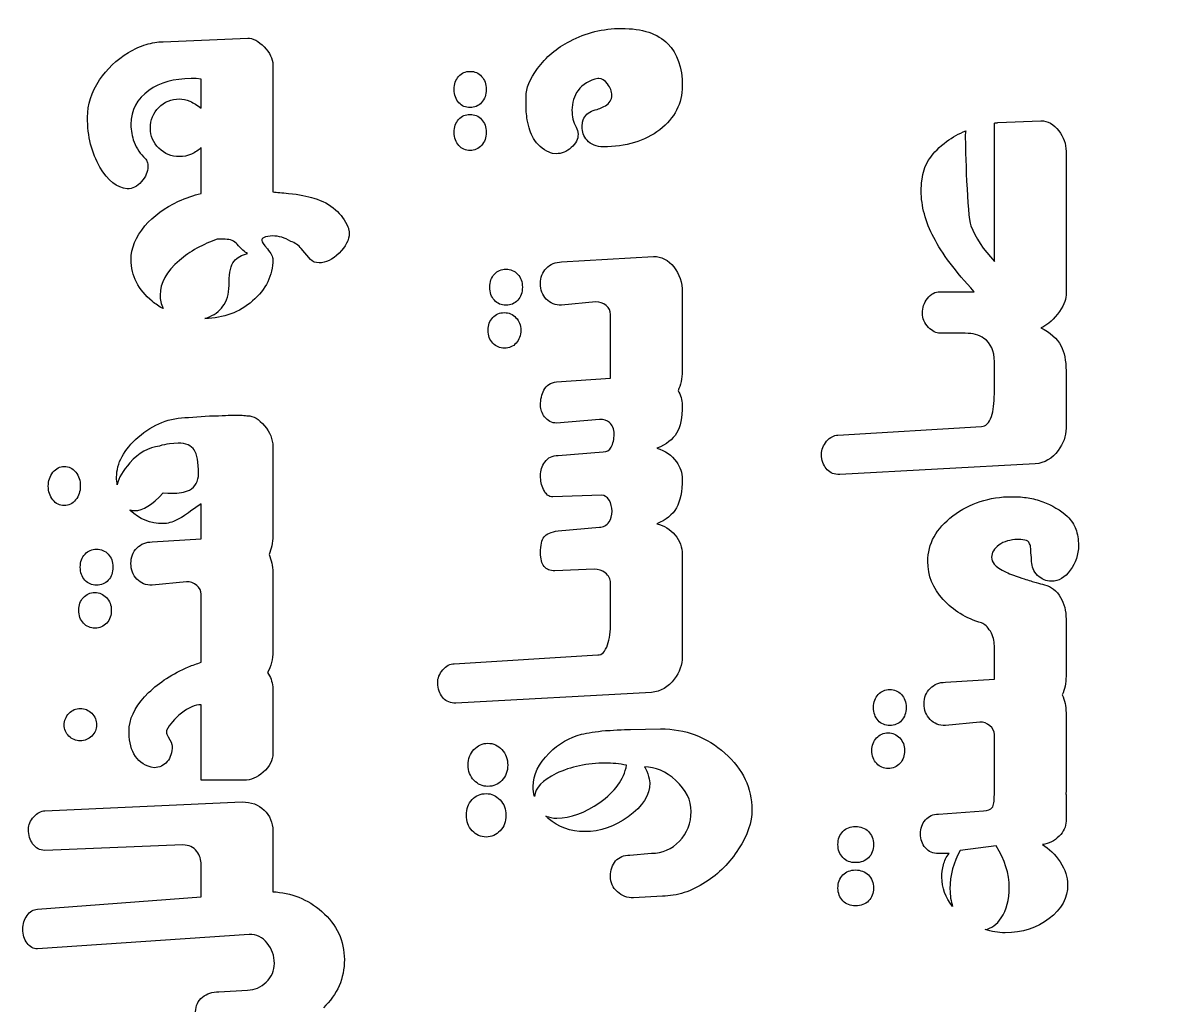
# Model space of a CAD drawing. Extents: x -11 to 3328, y 13 to 1701.
# Drawn here: x 704.1 to 832.9, y 323.3 to 434.2 of the extents above; entities that cross this region are included whole.
import ezdxf

# ---------------------------------------------------------------- set-up
doc = ezdxf.new("R2010")
doc.units = 0
doc.layers.add('H0107_Printing_Least_5', color=7, linetype='CONTINUOUS')

msp = doc.modelspace()

# ---------------------------------------------------------------- linework, layer by layer
at = {"layer": 'H0107_Printing_Least_5', "color": 1}
for points in [[(719.929982, 432.017589), (729.463982, 432.430589)], [(732.301982, 429.410589), (732.301982, 415.07559)], [(724.213982, 424.540589), (724.213982, 427.808589), (723.634982, 427.858589), (723.072982, 427.858589)], [(769.101981, 427.874589), (768.968981, 427.874589)], [(760.871981, 425.183589), (760.871981, 425.811589)], [(767.193981, 422.460589), (767.258981, 422.939589), (767.325981, 423.220589)], [(813.71598, 407.24259), (813.71598, 422.841589)], [(814.12098, 422.906589), (818.96198, 423.103589)], [(766.515981, 422.395589), (766.697981, 421.998589), (766.747981, 421.586589)], [(724.213982, 414.88959), (724.213982, 420.084589)], [(764.287981, 419.39159), (763.858981, 419.42359)], [(821.803979, 419.65459), (821.803979, 403.42959)], [(805.46398, 415.19859), (805.51298, 416.07259), (805.59598, 416.78259)], [(726.924982, 409.73659), (726.525982, 409.73659), (726.034982, 409.73659)], [(736.544982, 407.45759), (735.504982, 408.69559)], [(764.885981, 407.17859), (775.247981, 407.80459)], [(778.498981, 403.72759), (778.498981, 394.84859)], [(807.59198, 403.82559), (811.43798, 403.82559)], [(768.757981, 402.68859), (764.887981, 402.29259)], [(764.304981, 393.67759), (770.411981, 394.06059), (770.411981, 401.26959)], [(810.44098, 399.13759), (807.59698, 399.13759)], [(813.71598, 392.32259), (813.71598, 395.91959)], [(821.803979, 394.91259), (821.803979, 392.32259), (821.803979, 392.10659), (821.803979, 388.42759)], [(722.770982, 389.63259), (725.166982, 389.81459)], [(727.562982, 389.89759), (727.810982, 389.89759), (728.042982, 389.89759), (728.223982, 389.89759), (728.851982, 389.89759)], [(769.160981, 389.41859), (764.300981, 389.00659)], [(796.07198, 387.64659), (812.26298, 388.62959)], [(721.602982, 386.73559), (720.638982, 386.66559)], [(732.301982, 386.38159), (732.301982, 376.280591)], [(764.498981, 385.35859), (769.588981, 385.75459)], [(794.20698, 385.22259), (794.20698, 385.35459), (794.20698, 385.51959)], [(818.33698, 384.39859), (796.26998, 383.19459)], [(719.924982, 381.12159), (720.460982, 381.08559), (720.923982, 381.08559)], [(769.390981, 380.86859), (763.889981, 380.68759)], [(718.688982, 375.603591), (724.213982, 375.937591), (724.213982, 379.895591), (723.023982, 379.053591)], [(764.498981, 376.841591), (769.159981, 377.253591)], [(817.14098, 375.800591), (816.71598, 375.866591), (816.35698, 375.866591)], [(778.498981, 374.167591), (778.498981, 366.542591), (778.498981, 366.327591), (778.498981, 362.647591)], [(817.92498, 373.407591), (817.89198, 373.835591), (817.82598, 374.364591)], [(768.562981, 372.533591), (764.106981, 372.335591)], [(722.559982, 371.113591), (718.689982, 370.717591)], [(732.301982, 372.153591), (732.301982, 363.273591)], [(770.411981, 366.542591), (770.411981, 370.965591)], [(724.213982, 362.020591), (724.213982, 369.694591)], [(821.803979, 366.870591), (821.803979, 360.450591)], [(808.18998, 359.773591), (813.71598, 360.107591), (813.71598, 363.866591)], [(752.767981, 361.866591), (768.958981, 362.850591)], [(750.902981, 359.443591), (750.902981, 359.575591), (750.902981, 359.740591)], [(732.301982, 359.263591), (732.301982, 351.753591)], [(775.032981, 358.619591), (752.964981, 357.415591)], [(729.050982, 348.716591), (724.213982, 348.716591), (724.213982, 357.233591)], [(821.803979, 356.324591), (821.803979, 347.443591)], [(716.093982, 354.064591), (716.093982, 354.757591)], [(772.655981, 354.460591), (776.056981, 354.510591)], [(812.06198, 355.283591), (808.19198, 354.887591)], [(813.71598, 347.098591), (813.71598, 353.864591)], [(821.783979, 347.098591), (821.803979, 347.098591), (821.803979, 344.094591)], [(706.571982, 345.266591), (728.852982, 346.273591)], [(807.39898, 344.902591), (812.47598, 345.282591)], [(732.301982, 342.989591), (732.301982, 336.172592)], [(722.165982, 341.420591), (706.571982, 340.810591)], [(813.90598, 341.331591), (809.87598, 340.806591)], [(772.590981, 340.282591), (775.032981, 340.480591)], [(808.59998, 340.446591), (807.39398, 340.446591)], [(705.744982, 334.159592), (724.213982, 335.571592), (724.213982, 339.176592)], [(776.254981, 335.644592), (773.002981, 335.446592)], [(729.643982, 331.334592), (705.743982, 329.705592)], [(726.194982, 324.849592), (729.446982, 325.047592)]]:
    msp.add_lwpolyline(points, dxfattribs=at)
for points in [[(776.879981, 431.803589)], [(754.549981, 428.683589)], [(754.549981, 423.830589)], [(820.993979, 421.981589)], [(723.745982, 408.72959)], [(758.610981, 406.36959)], [(757.124981, 400.90559)], [(708.764982, 379.696591)], [(712.412982, 370.717591)], [(712.231982, 365.880591)], [(801.91498, 358.964591)], [(721.992982, 356.284591)], [(710.580982, 353.172591)], [(801.73298, 354.062591)], [(763.478981, 351.787591)], [(754.335981, 350.433591)], [(757.941981, 346.513591)], [(798.05298, 343.499591)], [(798.05298, 338.597592)]]:
    msp.add_lwpolyline(points, close=True, dxfattribs=at)
for points in [[(923.922977, 376.276591), (923.922977, 503.871587), (835.593979, 592.201585), (707.998982, 592.201585)], [(765.844981, 432.100589), (767.617981, 433.046589), (769.550981, 433.519589), (771.642981, 433.519589)], [(771.642981, 433.519589), (773.988981, 433.519589), (775.735981, 432.947589), (776.879981, 431.803589)], [(716.015982, 430.812589), (716.676982, 431.198589), (717.336982, 431.494589), (717.997982, 431.704589)], [(717.997982, 431.704589), (718.658982, 431.912589), (719.303982, 432.017589), (719.929982, 432.017589)], [(729.463982, 432.430589), (730.056982, 432.430589), (730.679982, 432.102589), (731.328982, 431.448589)], [(731.328982, 431.448589), (731.977982, 430.793589), (732.301982, 430.114589), (732.301982, 429.410589)], [(762.159981, 428.997589), (763.107981, 430.284589), (764.335981, 431.319589), (765.844981, 432.100589)], [(776.879981, 431.803589), (777.959981, 430.724589), (778.498981, 429.134589), (778.498981, 427.032589)], [(712.744982, 427.709589), (713.570982, 428.942589), (714.660982, 429.976589), (716.015982, 430.812589)], [(760.871981, 425.811589), (760.871981, 426.757589), (761.300981, 427.819589), (762.159981, 428.997589)], [(711.388982, 423.500589), (711.388982, 424.920589), (711.840982, 426.323589), (712.744982, 427.709589)], [(723.072982, 427.858589), (721.176982, 427.858589), (719.594982, 427.418589), (718.325982, 426.537589)], [(752.767981, 426.636589), (752.767981, 427.241589), (752.934981, 427.734589), (753.270981, 428.114589)], [(753.270981, 428.114589), (753.606981, 428.493589), (754.032981, 428.683589), (754.549981, 428.683589)], [(754.549981, 428.683589), (755.078981, 428.683589), (755.515981, 428.493589), (755.861981, 428.114589)], [(755.861981, 428.114589), (756.208981, 427.734589), (756.381981, 427.241589), (756.381981, 426.636589)], [(768.968981, 427.874589), (768.018981, 427.676589), (767.277981, 427.224589), (766.747981, 426.521589)], [(770.079981, 427.255589), (769.759981, 427.668589), (769.432981, 427.874589), (769.101981, 427.874589)], [(718.325982, 426.537589), (716.970982, 425.580589), (716.291982, 424.299589), (716.291982, 422.691589)], [(753.295981, 425.143589), (752.943981, 425.511589), (752.767981, 426.009589), (752.767981, 426.636589)], [(756.381981, 426.636589), (756.381981, 426.042589), (756.205981, 425.553589), (755.853981, 425.167589)], [(766.747981, 426.521589), (766.284981, 425.893589), (766.054981, 425.151589), (766.054981, 424.293589)], [(770.559981, 425.992589), (770.559981, 426.421589), (770.399981, 426.842589), (770.079981, 427.255589)], [(778.498981, 427.032589), (778.498981, 425.052589), (777.656981, 423.407589), (775.970981, 422.097589)], [(719.438982, 424.615589), (720.072982, 425.248589), (720.842982, 425.564589), (721.747982, 425.564589)], [(721.747982, 425.564589), (722.112982, 425.564589), (722.514982, 425.475589), (722.955982, 425.300589)], [(722.955982, 425.300589), (723.375982, 425.112589), (723.794982, 424.859589), (724.213982, 424.540589)], [(754.549981, 424.590589), (754.065981, 424.590589), (753.647981, 424.774589), (753.295981, 425.143589)], [(755.853981, 425.167589), (755.501981, 424.782589), (755.066981, 424.590589), (754.549981, 424.590589)], [(760.904981, 424.103589), (760.882981, 424.406589), (760.871981, 424.766589), (760.871981, 425.183589)], [(769.821981, 424.804589), (770.059981, 424.936589), (770.242981, 425.104589), (770.369981, 425.308589)], [(770.369981, 425.308589), (770.496981, 425.511589), (770.559981, 425.739589), (770.559981, 425.992589)], [(718.486982, 422.279589), (718.486982, 423.203589), (718.804982, 423.982589), (719.438982, 424.615589)], [(753.270981, 423.261589), (753.606981, 423.641589), (754.032981, 423.830589), (754.549981, 423.830589)], [(754.549981, 423.830589), (755.066981, 423.830589), (755.501981, 423.641589), (755.853981, 423.261589)], [(761.002981, 423.220589), (760.959981, 423.506589), (760.926981, 423.800589), (760.904981, 424.103589)], [(766.054981, 424.293589), (766.054981, 423.610589), (766.208981, 422.978589), (766.515981, 422.395589)], [(767.325981, 423.220589), (767.502981, 423.715589), (767.878981, 424.062589), (768.453981, 424.260589)], [(768.453981, 424.260589), (768.784981, 424.358589), (769.037981, 424.441589), (769.208981, 424.507589)], [(769.208981, 424.507589), (769.379981, 424.574589), (769.583981, 424.672589), (769.821981, 424.804589)], [(712.792982, 417.87259), (711.856982, 419.47859), (711.388982, 421.355589), (711.388982, 423.500589)], [(716.291982, 422.691589), (716.291982, 421.999589), (716.407982, 421.338589), (716.641982, 420.711589)], [(752.767981, 421.800589), (752.767981, 422.395589), (752.934981, 422.881589), (753.270981, 423.261589)], [(755.853981, 423.261589), (756.205981, 422.881589), (756.381981, 422.395589), (756.381981, 421.800589)], [(761.712981, 421.123589), (761.394981, 421.673589), (761.157981, 422.372589), (761.002981, 423.220589)], [(767.754981, 420.908589), (767.380981, 421.338589), (767.193981, 421.855589), (767.193981, 422.460589)], [(813.71598, 422.841589), (813.85298, 422.859589), (813.98098, 422.892589), (814.12098, 422.906589)], [(818.96198, 423.103589), (819.74398, 423.103589), (820.420979, 422.729589), (820.993979, 421.981589)], [(719.446982, 420.001589), (718.806982, 420.629589), (718.486982, 421.388589), (718.486982, 422.279589)], [(753.295981, 420.307589), (752.943981, 420.675589), (752.767981, 421.173589), (752.767981, 421.800589)], [(756.381981, 421.800589), (756.381981, 421.206589), (756.205981, 420.716589), (755.853981, 420.331589)], [(763.478981, 419.55559), (762.730981, 419.88659), (762.141981, 420.408589), (761.712981, 421.123589)], [(766.747981, 421.586589), (766.747981, 421.035589), (766.489981, 420.532589), (765.971981, 420.075589)], [(775.970981, 422.097589), (775.121981, 421.459589), (774.163981, 420.977589), (773.093981, 420.653589)], [(808.33098, 420.768589), (808.99598, 421.261589), (809.72498, 421.650589), (810.49198, 421.979589)], [(810.49198, 421.979589), (810.45598, 421.790589), (810.43198, 421.597589), (810.43198, 421.395589)], [(810.43198, 421.395589), (810.43198, 420.151589), (810.64198, 412.36959), (811.06198, 411.26959)], [(820.993979, 421.981589), (821.533979, 421.277589), (821.803979, 420.501589), (821.803979, 419.65459)], [(716.641982, 420.711589), (716.785982, 420.337589), (716.962982, 419.99659), (717.174982, 419.68859)], [(721.747982, 419.06159), (720.854982, 419.06159), (720.086982, 419.37559), (719.446982, 420.001589)], [(724.213982, 420.084589), (723.938982, 419.79859), (723.574982, 419.54559), (723.121982, 419.32459)], [(754.549981, 419.75359), (754.065981, 419.75359), (753.647981, 419.93859), (753.295981, 420.307589)], [(755.853981, 420.331589), (755.501981, 419.94659), (755.066981, 419.75359), (754.549981, 419.75359)], [(765.971981, 420.075589), (765.454981, 419.61959), (764.893981, 419.39159), (764.287981, 419.39159)], [(769.589981, 420.166589), (768.818981, 420.166589), (768.206981, 420.414589), (767.754981, 420.908589)], [(773.093981, 420.653589), (772.024981, 420.328589), (770.857981, 420.166589), (769.589981, 420.166589)], [(805.59598, 416.78259), (805.79398, 418.23459), (806.70598, 419.56359), (808.33098, 420.768589)], [(717.174982, 419.68859), (717.385982, 419.37959), (717.628982, 419.10459), (717.906982, 418.86359)], [(717.906982, 418.86359), (718.017982, 418.73059), (718.095982, 418.59659), (718.139982, 418.45859)], [(723.121982, 419.32459), (722.679982, 419.14859), (722.222982, 419.06159), (721.747982, 419.06159)], [(763.858981, 419.42359), (763.693981, 419.45659), (763.567981, 419.50059), (763.478981, 419.55559)], [(715.878982, 415.43059), (714.723982, 415.52959), (713.694982, 416.34259), (712.792982, 417.87259)], [(718.206982, 417.95559), (718.206982, 417.34959), (717.962982, 416.77759), (717.474982, 416.23959)], [(718.139982, 418.45859), (718.183982, 418.32059), (718.206982, 418.15359), (718.206982, 417.95559)], [(717.474982, 416.23959), (716.987982, 415.69959), (716.454982, 415.43059), (715.878982, 415.43059)], [(721.652982, 414.02159), (722.516982, 414.42859), (723.369982, 414.70959), (724.213982, 414.88959)], [(732.301982, 415.07559), (732.306982, 415.07559), (732.311982, 415.07559), (732.316982, 415.07459)], [(732.316982, 415.07459), (732.772982, 415.04759), (733.357982, 414.99559), (734.072982, 414.91859)], [(734.072982, 414.91859), (735.260982, 414.79759), (736.216982, 414.61559), (736.942982, 414.37459)], [(806.87498, 409.92459), (805.93398, 411.72359), (805.46398, 413.48159), (805.46398, 415.19859)], [(717.875982, 411.24659), (718.842982, 412.36659), (720.102982, 413.29159), (721.652982, 414.02159)], [(736.942982, 414.37459), (737.899982, 414.08759), (738.713982, 413.65259), (739.384982, 413.06959)], [(739.384982, 413.06959), (739.977982, 412.54159), (740.439981, 411.89859), (740.768981, 411.13859)], [(716.308982, 407.44259), (716.308982, 408.73759), (716.830982, 410.00559), (717.875982, 411.24659)], [(740.768981, 411.13859), (740.813981, 411.02859), (740.849981, 410.92159), (740.876981, 410.81659)], [(811.06198, 411.26959), (811.59298, 409.92659), (812.47798, 408.58459), (813.71598, 407.24259)], [(726.034982, 409.73659), (725.236982, 409.46859), (724.472982, 409.13159), (723.745982, 408.72959)], [(728.277982, 409.18159), (727.970982, 409.55159), (727.518982, 409.73659), (726.924982, 409.73659)], [(731.261982, 409.91759), (731.130982, 409.86259), (731.063982, 409.75759), (731.063982, 409.60359)], [(731.063982, 409.60359), (731.063982, 409.47159), (731.270982, 409.15259), (731.682982, 408.64659)], [(732.252982, 410.11559), (731.889982, 410.11559), (731.559982, 410.04959), (731.261982, 409.91759)], [(734.315982, 409.50459), (733.666982, 409.91159), (732.978982, 410.11559), (732.252982, 410.11559)], [(740.918981, 410.42959), (740.918981, 409.66959), (740.538981, 408.92159), (739.779982, 408.18359)], [(740.876981, 410.81659), (740.903981, 410.71259), (740.918981, 410.58259), (740.918981, 410.42959)], [(811.43798, 403.82559), (809.33698, 406.09259), (807.81598, 408.12559), (806.87498, 409.92459)], [(723.745982, 408.72959), (723.018982, 408.32459), (722.357982, 407.86459), (721.764982, 407.34759)], [(729.444982, 408.13359), (729.116982, 408.27759), (728.727982, 408.62759), (728.277982, 409.18159)], [(731.682982, 408.64659), (732.095982, 408.13959), (732.301982, 407.74459), (732.301982, 407.45759)], [(735.504982, 408.69559), (735.217982, 409.06959), (734.821982, 409.33959), (734.315982, 409.50459)], [(718.701982, 402.74059), (717.106982, 404.04159), (716.308982, 405.60959), (716.308982, 407.44259)], [(721.764982, 407.34759), (720.308982, 406.10559), (719.581982, 404.80259), (719.581982, 403.43859)], [(727.379982, 404.92859), (727.379982, 406.03859), (727.562982, 406.81359), (727.926982, 407.25559)], [(727.926982, 407.25559), (728.291982, 407.69759), (728.797982, 407.98959), (729.444982, 408.13359)], [(732.301982, 407.45759), (732.301982, 405.66459), (731.537982, 404.10459), (730.007982, 402.77859)], [(737.517982, 407.07859), (737.132982, 407.07859), (736.807982, 407.20459), (736.544982, 407.45759)], [(739.779982, 408.18359), (739.019982, 407.44659), (738.265982, 407.07859), (737.517982, 407.07859)], [(763.166981, 406.48459), (763.618981, 406.94659), (764.190981, 407.17859), (764.885981, 407.17859)], [(775.247981, 407.80459), (776.149981, 407.80459), (776.917981, 407.40859), (777.549981, 406.61659)], [(756.777981, 404.33859), (756.777981, 404.93359), (756.954981, 405.42059), (757.306981, 405.79959)], [(757.306981, 405.79959), (757.658981, 406.17959), (758.093981, 406.36959), (758.610981, 406.36959)], [(758.610981, 406.36959), (759.127981, 406.36959), (759.564981, 406.17959), (759.922981, 405.79959)], [(759.922981, 405.79959), (760.280981, 405.42059), (760.458981, 404.93359), (760.458981, 404.33859)], [(762.489981, 404.75159), (762.489981, 405.44459), (762.714981, 406.02259), (763.166981, 406.48459)], [(777.549981, 406.61659), (778.183981, 405.82459), (778.498981, 404.86159), (778.498981, 403.72759)], [(727.256982, 403.51059), (727.338982, 403.92159), (727.379982, 404.39359), (727.379982, 404.92859)], [(763.159981, 402.98559), (762.712981, 403.44759), (762.489981, 404.03659), (762.489981, 404.75159)], [(719.581982, 403.43859), (719.581982, 402.92959), (719.707982, 402.42159), (719.914982, 401.91359)], [(726.825982, 402.40159), (727.031982, 402.72959), (727.174982, 403.10059), (727.256982, 403.51059)], [(757.297981, 402.86159), (756.951981, 403.24159), (756.777981, 403.73359), (756.777981, 404.33859)], [(760.458981, 404.33859), (760.458981, 403.73359), (760.285981, 403.24159), (759.938981, 402.86159)], [(806.17398, 403.07459), (806.55898, 403.57559), (807.03198, 403.82559), (807.59198, 403.82559)], [(821.803979, 403.42959), (821.803979, 402.83459), (821.479979, 402.12559), (820.832979, 401.30059)], [(719.914982, 401.91359), (719.491982, 402.15159), (719.086982, 402.42659), (718.701982, 402.74059)], [(730.007982, 402.77859), (728.528982, 401.49659), (726.737982, 400.84059), (724.641982, 400.79859)], [(725.160982, 400.99859), (725.879982, 401.31759), (726.434982, 401.78559), (726.825982, 402.40159)], [(758.610981, 402.29259), (758.081981, 402.29259), (757.644981, 402.48159), (757.297981, 402.86159)], [(759.938981, 402.86159), (759.592981, 402.48159), (759.149981, 402.29259), (758.610981, 402.29259)], [(764.887981, 402.29259), (764.181981, 402.29259), (763.605981, 402.52359), (763.159981, 402.98559)], [(769.906981, 402.27559), (769.570981, 402.55059), (769.188981, 402.68859), (768.757981, 402.68859)], [(770.411981, 401.26959), (770.411981, 401.66559), (770.243981, 402.00059), (769.906981, 402.27559)], [(805.59498, 401.39959), (805.59498, 402.01559), (805.78798, 402.57359), (806.17398, 403.07459)], [(724.641982, 400.79859), (724.814982, 400.85659), (724.987982, 400.92259), (725.160982, 400.99859)], [(756.596981, 399.48659), (756.596981, 400.06959), (756.772981, 400.54259), (757.124981, 400.90559)], [(757.124981, 400.90559), (757.454981, 401.27959), (757.889981, 401.46759), (758.428981, 401.46759)], [(758.428981, 401.46759), (758.934981, 401.46759), (759.369981, 401.27759), (759.732981, 400.89759)], [(759.732981, 400.89759), (760.095981, 400.51859), (760.277981, 400.04759), (760.277981, 399.48659)], [(806.28998, 399.79859), (805.82698, 400.28259), (805.59498, 400.81559), (805.59498, 401.39959)], [(820.832979, 401.30059), (820.184979, 400.47459), (819.55698, 399.95759), (818.94798, 399.74859)], [(757.132981, 398.00959), (756.775981, 398.37759), (756.596981, 398.86959), (756.596981, 399.48659)], [(760.277981, 399.48659), (760.277981, 398.89259), (760.103981, 398.40459), (759.757981, 398.02559)], [(807.59698, 399.13759), (807.15598, 399.13759), (806.71998, 399.35759), (806.28998, 399.79859)], [(818.94798, 399.74859), (820.021979, 399.24259), (820.785979, 398.56059), (821.238979, 397.70159)], [(758.428981, 397.45559), (757.922981, 397.45559), (757.490981, 397.63959), (757.132981, 398.00959)], [(759.757981, 398.02559), (759.410981, 397.64559), (758.967981, 397.45559), (758.428981, 397.45559)], [(812.54198, 398.56059), (811.99098, 398.94559), (811.29098, 399.13759), (810.44098, 399.13759)], [(813.71598, 395.91959), (813.71598, 397.14059), (813.32498, 398.02159), (812.54198, 398.56059)], [(821.238979, 397.70159), (821.615979, 396.98659), (821.803979, 396.05659), (821.803979, 394.91259)], [(778.498981, 394.84859), (778.498981, 394.02359), (778.333981, 393.29559), (778.022981, 392.65459)], [(762.885981, 392.72059), (763.181981, 393.25859), (763.655981, 393.57859), (764.304981, 393.67759)], [(762.505981, 391.00359), (762.505981, 391.67459), (762.631981, 392.24659), (762.885981, 392.72059)], [(778.022981, 392.65459), (778.327981, 392.18859), (778.498981, 391.64559), (778.498981, 391.00359)], [(813.38298, 389.76759), (813.60498, 390.41559), (813.71598, 391.26659), (813.71598, 392.32259)], [(762.966981, 389.71659), (762.658981, 390.12259), (762.505981, 390.55159), (762.505981, 391.00359)], [(778.498981, 391.00359), (778.498981, 389.61659), (778.288981, 388.57159), (777.868981, 387.86759)], [(717.119982, 387.42159), (718.793982, 388.89559), (720.678982, 389.63259), (722.770982, 389.63259)], [(725.166982, 389.81459), (725.530982, 389.81459), (725.998982, 389.82859), (726.571982, 389.85559)], [(726.571982, 389.85559), (727.144982, 389.88359), (727.474982, 389.89759), (727.562982, 389.89759)], [(728.851982, 389.89759), (729.126982, 389.86359), (729.330982, 389.84159), (729.463982, 389.83159)], [(729.463982, 389.83159), (730.100982, 389.83159), (730.733982, 389.45659), (731.361982, 388.70859)], [(764.300981, 389.00659), (763.773981, 389.00659), (763.328981, 389.24259), (762.966981, 389.71659)], [(770.296981, 389.05559), (770.000981, 389.29759), (769.621981, 389.41859), (769.160981, 389.41859)], [(770.807981, 387.78459), (770.807981, 388.35659), (770.637981, 388.78059), (770.296981, 389.05559)], [(812.26298, 388.62959), (812.74198, 388.62959), (813.11498, 389.00959), (813.38298, 389.76759)], [(731.361982, 388.70859), (731.988982, 387.95959), (732.301982, 387.18459), (732.301982, 386.38159)], [(770.494981, 386.29959), (770.703981, 386.68359), (770.807981, 387.17959), (770.807981, 387.78459)], [(777.868981, 387.86759), (777.447981, 387.16259), (776.706981, 386.59659), (775.643981, 386.16759)], [(794.79298, 386.95359), (795.18398, 387.41559), (795.60998, 387.64659), (796.07198, 387.64659)], [(821.803979, 388.42759), (821.803979, 387.53459), (821.505979, 386.69359), (820.907979, 385.90159)], [(714.674982, 382.89859), (714.674982, 384.49359), (715.488982, 386.00159), (717.119982, 387.42159)], [(719.496982, 386.41559), (718.284982, 386.24959), (717.179982, 385.62259), (716.180982, 384.53359)], [(720.638982, 386.66559), (720.258982, 386.61659), (719.877982, 386.53459), (719.496982, 386.41559)], [(723.439982, 385.97259), (723.118982, 386.48059), (722.505982, 386.73559), (721.602982, 386.73559)], [(794.20698, 385.51959), (794.20698, 386.01359), (794.40198, 386.49259), (794.79298, 386.95359)], [(723.919982, 383.32459), (723.919982, 384.58059), (723.759982, 385.46259), (723.439982, 385.97259)], [(762.983981, 384.61559), (763.345981, 385.11159), (763.851981, 385.35859), (764.498981, 385.35859)], [(769.588981, 385.75459), (769.973981, 385.75459), (770.274981, 385.93659), (770.494981, 386.29959)], [(775.643981, 386.16759), (776.584981, 385.88059), (777.315981, 385.37459), (777.835981, 384.64859)], [(794.86098, 383.73059), (794.52598, 384.08759), (794.30698, 384.58559), (794.20698, 385.22259)], [(820.907979, 385.90159), (820.244979, 384.99859), (819.38798, 384.49859), (818.33698, 384.39859)], [(707.494982, 383.45159), (707.846982, 383.89759), (708.269982, 384.11959), (708.764982, 384.11959)], [(708.764982, 384.11959), (709.282982, 384.11959), (709.713982, 383.90559), (710.060982, 383.47659)], [(716.180982, 384.53359), (715.362982, 383.64159), (714.898982, 382.81659), (714.750982, 382.05159)], [(762.505981, 383.08059), (762.505981, 383.66359), (762.664981, 384.17559), (762.983981, 384.61559)], [(777.835981, 384.64859), (778.278981, 384.04359), (778.498981, 383.38859), (778.498981, 382.68459)], [(706.965982, 381.89259), (706.965982, 382.48659), (707.142982, 383.00659), (707.494982, 383.45159)], [(710.060982, 383.47659), (710.407982, 383.04759), (710.580982, 382.51959), (710.580982, 381.89259)], [(714.750982, 382.05159), (714.710982, 382.32659), (714.674982, 382.60459), (714.674982, 382.89859)], [(722.886982, 381.44259), (723.575982, 381.79659), (723.919982, 382.42459), (723.919982, 383.32459)], [(762.834981, 381.51259), (762.614981, 381.98559), (762.505981, 382.50759), (762.505981, 383.08059)], [(778.498981, 382.68459), (778.498981, 381.29759), (778.280981, 380.21759), (777.843981, 379.440591)], [(796.26998, 383.19459), (795.66598, 383.19459), (795.19698, 383.37259), (794.86098, 383.73059)], [(707.485982, 380.34059), (707.139982, 380.76959), (706.965982, 381.28659), (706.965982, 381.89259)], [(710.580982, 381.89259), (710.580982, 381.28659), (710.405982, 380.76959), (710.052982, 380.34059)], [(720.923982, 381.08559), (721.684982, 381.08559), (722.339982, 381.20459), (722.886982, 381.44259)], [(763.889981, 380.68759), (763.449981, 380.68759), (763.098981, 380.96259), (762.834981, 381.51259)], [(708.764982, 379.696591), (708.258982, 379.696591), (707.832982, 379.911591), (707.485982, 380.34059)], [(710.052982, 380.34059), (709.700982, 379.911591), (709.271982, 379.696591), (708.764982, 379.696591)], [(716.714982, 379.131591), (717.641982, 379.131591), (718.712982, 379.795591), (719.924982, 381.12159)], [(770.239981, 380.31859), (770.013981, 380.68559), (769.730981, 380.86859), (769.390981, 380.86859)], [(770.576981, 379.061591), (770.576981, 379.532591), (770.463981, 379.950591), (770.239981, 380.31859)], [(809.04498, 378.548591), (810.93798, 379.984591), (813.15498, 380.70259), (815.69698, 380.70259)], [(815.69698, 380.70259), (816.36798, 380.70259), (816.97898, 380.65859), (817.52898, 380.57059)], [(817.52898, 380.57059), (818.07998, 380.48259), (818.62898, 380.33359), (819.17998, 380.12459)], [(819.17998, 380.12459), (820.224979, 379.739591), (821.159979, 379.189591), (821.984979, 378.473591)], [(716.211982, 379.160591), (716.197982, 379.174591), (716.188982, 379.190591), (716.173982, 379.204591)], [(716.173982, 379.204591), (716.343982, 379.161591), (716.520982, 379.131591), (716.714982, 379.131591)], [(719.931982, 377.666591), (718.477982, 377.666591), (717.236982, 378.163591), (716.211982, 379.160591)], [(723.023982, 379.053591), (722.671982, 378.810591), (722.387982, 378.618591), (722.172982, 378.475591)], [(770.247981, 377.878591), (770.467981, 378.196591), (770.576981, 378.590591), (770.576981, 379.061591)], [(777.843981, 379.440591), (777.406981, 378.665591), (776.672981, 378.068591), (775.643981, 377.650591)], [(721.535982, 378.112591), (720.951982, 377.815591), (720.416982, 377.666591), (719.931982, 377.666591)], [(722.172982, 378.475591), (721.957982, 378.331591), (721.744982, 378.210591), (721.535982, 378.112591)], [(769.159981, 377.253591), (769.599981, 377.253591), (769.961981, 377.462591), (770.247981, 377.878591)], [(775.643981, 377.650591), (776.462981, 377.452591), (777.143981, 377.028591), (777.686981, 376.379591)], [(806.20598, 373.407591), (806.20598, 375.398591), (807.15298, 377.112591), (809.04498, 378.548591)], [(821.984979, 378.473591), (822.392979, 378.055591), (822.697979, 377.580591), (822.900979, 377.046591)], [(732.301982, 376.280591), (732.301982, 375.494591), (732.153982, 374.796591), (731.870982, 374.176591)], [(762.505981, 374.382591), (762.505981, 375.229591), (762.639981, 375.826591), (762.908981, 376.173591)], [(762.908981, 376.173591), (763.177981, 376.519591), (763.707981, 376.742591), (764.498981, 376.841591)], [(777.686981, 376.379591), (778.227981, 375.729591), (778.498981, 374.992591), (778.498981, 374.167591)], [(822.900979, 377.046591), (823.104979, 376.512591), (823.206979, 375.893591), (823.206979, 375.189591)], [(711.109982, 374.224591), (711.461982, 374.604591), (711.896982, 374.794591), (712.412982, 374.794591)], [(712.412982, 374.794591), (712.930982, 374.794591), (713.367982, 374.604591), (713.725982, 374.224591)], [(716.291982, 373.176591), (716.291982, 373.869591), (716.517982, 374.448591), (716.969982, 374.909591)], [(716.969982, 374.909591), (717.421982, 375.371591), (717.993982, 375.603591), (718.688982, 375.603591)], [(814.24098, 375.255591), (813.68198, 374.848591), (813.40298, 374.386591), (813.40298, 373.869591)], [(816.35698, 375.866591), (815.50498, 375.866591), (814.79998, 375.662591), (814.24098, 375.255591)], [(817.69598, 375.387591), (817.59798, 375.662591), (817.41298, 375.800591), (817.14098, 375.800591)], [(817.81798, 374.876591), (817.81298, 375.063591), (817.77198, 375.233591), (817.69598, 375.387591)], [(817.82598, 374.364591), (817.82598, 374.518591), (817.82298, 374.688591), (817.81798, 374.876591)], [(823.206979, 375.189591), (823.206979, 374.155591), (822.898979, 373.225591), (822.281979, 372.400591)], [(710.580982, 372.763591), (710.580982, 373.358591), (710.757982, 373.845591), (711.109982, 374.224591)], [(713.725982, 374.224591), (714.083982, 373.845591), (714.261982, 373.358591), (714.261982, 372.763591)], [(731.870982, 374.176591), (732.149982, 373.574591), (732.301982, 372.905591), (732.301982, 372.153591)], [(762.918981, 372.839591), (762.643981, 373.174591), (762.505981, 373.688591), (762.505981, 374.382591)], [(813.40298, 373.869591), (813.40298, 373.605591), (813.50198, 373.346591), (813.70098, 373.093591)], [(711.100982, 371.286591), (710.753982, 371.666591), (710.580982, 372.158591), (710.580982, 372.763591)], [(714.261982, 372.763591), (714.261982, 372.158591), (714.087982, 371.666591), (713.741982, 371.286591)], [(716.961982, 371.410591), (716.514982, 371.872591), (716.291982, 372.461591), (716.291982, 373.176591)], [(764.106981, 372.335591), (763.589981, 372.335591), (763.193981, 372.503591), (762.918981, 372.839591)], [(769.800981, 372.104591), (769.448981, 372.390591), (769.036981, 372.533591), (768.562981, 372.533591)], [(807.94298, 369.099591), (806.78498, 370.375591), (806.20598, 371.811591), (806.20598, 373.407591)], [(813.70098, 373.093591), (813.96498, 372.774591), (814.41098, 372.471591), (815.03998, 372.185591)], [(815.03998, 372.185591), (815.27098, 372.075591), (815.55298, 371.959591), (815.88398, 371.838591)], [(818.59398, 371.830591), (818.14798, 372.276591), (817.92498, 372.801591), (817.92498, 373.407591)], [(822.281979, 372.400591), (821.666979, 371.574591), (820.961979, 371.162591), (820.169979, 371.162591)], [(712.412982, 370.717591), (711.884982, 370.717591), (711.447982, 370.907591), (711.100982, 371.286591)], [(713.741982, 371.286591), (713.395982, 370.907591), (712.952982, 370.717591), (712.412982, 370.717591)], [(718.689982, 370.717591), (717.983982, 370.717591), (717.408982, 370.948591), (716.961982, 371.410591)], [(723.709982, 370.700591), (723.373982, 370.975591), (722.990982, 371.113591), (722.559982, 371.113591)], [(770.411981, 370.965591), (770.411981, 371.416591), (770.207981, 371.796591), (769.800981, 372.104591)], [(815.88398, 371.838591), (816.30198, 371.684591), (816.70498, 371.547591), (817.09098, 371.426591)], [(817.09098, 371.426591), (817.61998, 371.261591), (818.06298, 371.129591), (818.42198, 371.030591)], [(818.42198, 371.030591), (818.77998, 370.931591), (819.09698, 370.843591), (819.37298, 370.766591)], [(820.169979, 371.162591), (819.56498, 371.162591), (819.03898, 371.385591), (818.59398, 371.830591)], [(710.927982, 369.330591), (711.257982, 369.704591), (711.692982, 369.892591), (712.231982, 369.892591)], [(712.231982, 369.892591), (712.737982, 369.892591), (713.171982, 369.702591), (713.535982, 369.322591)], [(724.213982, 369.694591), (724.213982, 370.090591), (724.046982, 370.426591), (723.709982, 370.700591)], [(819.37298, 370.766591), (820.144979, 370.568591), (820.750979, 370.094591), (821.191979, 369.346591)], [(710.399982, 367.911591), (710.399982, 368.494591), (710.575982, 368.967591), (710.927982, 369.330591)], [(713.535982, 369.322591), (713.898982, 368.943591), (714.079982, 368.472591), (714.079982, 367.911591)], [(812.27698, 366.458591), (810.51298, 366.986591), (809.06798, 367.866591), (807.94298, 369.099591)], [(821.191979, 369.346591), (821.599979, 368.653591), (821.803979, 367.827591), (821.803979, 366.870591)], [(710.935982, 366.434591), (710.577982, 366.802591), (710.399982, 367.294591), (710.399982, 367.911591)], [(714.079982, 367.911591), (714.079982, 367.317591), (713.906982, 366.829591), (713.559982, 366.450591)], [(712.231982, 365.880591), (711.724982, 365.880591), (711.293982, 366.064591), (710.935982, 366.434591)], [(713.559982, 366.450591), (713.213982, 366.070591), (712.770982, 365.880591), (712.231982, 365.880591)], [(770.077981, 363.987591), (770.300981, 364.635591), (770.411981, 365.487591), (770.411981, 366.542591)], [(813.26998, 365.517591), (812.94998, 366.034591), (812.61898, 366.347591), (812.27698, 366.458591)], [(813.61698, 364.717591), (813.55098, 364.975591), (813.43498, 365.242591), (813.26998, 365.517591)], [(813.71598, 363.866591), (813.71598, 364.174591), (813.68398, 364.458591), (813.61698, 364.717591)], [(732.301982, 363.273591), (732.301982, 362.357591), (732.103982, 361.558591), (731.719982, 360.868591)], [(768.958981, 362.850591), (769.437981, 362.850591), (769.810981, 363.229591), (770.077981, 363.987591)], [(722.785982, 361.500591), (723.264982, 361.702591), (723.740982, 361.872591), (724.213982, 362.020591)], [(778.498981, 362.647591), (778.498981, 361.755591), (778.201981, 360.913591), (777.603981, 360.121591)], [(718.290982, 358.603591), (719.502982, 359.780591), (721.000982, 360.745591), (722.785982, 361.500591)], [(731.719982, 360.868591), (732.031982, 360.390591), (732.226982, 359.855591), (732.301982, 359.263591)], [(750.902981, 359.740591), (750.902981, 360.234591), (751.097981, 360.712591), (751.487981, 361.174591)], [(751.487981, 361.174591), (751.878981, 361.636591), (752.305981, 361.866591), (752.767981, 361.866591)], [(751.555981, 357.950591), (751.220981, 358.308591), (751.002981, 358.805591), (750.902981, 359.443591)], [(777.603981, 360.121591), (776.939981, 359.219591), (776.083981, 358.718591), (775.032981, 358.619591)], [(806.47098, 359.080591), (806.92298, 359.542591), (807.49598, 359.773591), (808.18998, 359.773591)], [(821.803979, 360.450591), (821.803979, 359.664591), (821.654979, 358.966591), (821.372979, 358.347591)], [(716.093982, 354.757591), (716.280982, 356.078591), (717.013982, 357.360591), (718.290982, 358.603591)], [(800.08198, 356.934591), (800.08198, 357.528591), (800.25898, 358.015591), (800.61098, 358.395591)], [(800.61098, 358.395591), (800.96298, 358.775591), (801.39798, 358.964591), (801.91498, 358.964591)], [(801.91498, 358.964591), (802.43198, 358.964591), (802.86998, 358.775591), (803.22698, 358.395591)], [(803.22698, 358.395591), (803.58498, 358.015591), (803.76398, 357.528591), (803.76398, 356.934591)], [(805.79398, 357.347591), (805.79398, 358.040591), (806.01998, 358.617591), (806.47098, 359.080591)], [(821.372979, 358.347591), (821.650979, 357.745591), (821.803979, 357.075591), (821.803979, 356.324591)], [(709.292982, 356.259591), (709.645982, 356.633591), (710.074982, 356.820591), (710.580982, 356.820591)], [(710.580982, 356.820591), (711.087982, 356.820591), (711.518982, 356.636591), (711.876982, 356.268591)], [(724.213982, 357.233591), (723.529982, 357.233591), (722.788982, 356.917591), (721.992982, 356.284591)], [(752.964981, 357.415591), (752.361981, 357.415591), (751.891981, 357.593591), (751.555981, 357.950591)], [(800.60198, 355.457591), (800.25598, 355.836591), (800.08198, 356.329591), (800.08198, 356.934591)], [(803.76398, 356.934591), (803.76398, 356.329591), (803.58998, 355.836591), (803.24398, 355.457591)], [(806.46398, 355.580591), (806.01698, 356.043591), (805.79398, 356.631591), (805.79398, 357.347591)], [(708.764982, 354.955591), (708.764982, 355.450591), (708.940982, 355.885591), (709.292982, 356.259591)], [(711.876982, 356.268591), (712.234982, 355.899591), (712.412982, 355.461591), (712.412982, 354.955591)], [(721.992982, 356.284591), (721.197982, 355.651591), (720.638982, 355.005591), (720.319982, 354.345591)], [(801.91498, 354.887591), (801.38698, 354.887591), (800.94998, 355.077591), (800.60198, 355.457591)], [(803.24398, 355.457591), (802.89698, 355.077591), (802.45398, 354.887591), (801.91498, 354.887591)], [(808.19198, 354.887591), (807.48598, 354.887591), (806.90998, 355.118591), (806.46398, 355.580591)], [(709.284982, 353.692591), (708.938982, 354.039591), (708.764982, 354.460591), (708.764982, 354.955591)], [(712.412982, 354.955591), (712.412982, 354.482591), (712.236982, 354.058591), (711.884982, 353.684591)], [(720.319982, 354.345591), (720.296982, 354.323591), (720.286982, 354.256591), (720.286982, 354.147591)], [(767.126981, 353.899591), (767.820981, 354.064591), (768.728981, 354.207591), (769.849981, 354.328591)], [(769.849981, 354.328591), (770.103981, 354.328591), (770.537981, 354.350591), (771.154981, 354.394591)], [(771.154981, 354.394591), (771.770981, 354.438591), (772.271981, 354.460591), (772.655981, 354.460591)], [(776.056981, 354.510591), (778.862981, 354.510591), (781.28098, 353.599591), (783.31098, 351.778591)], [(813.21098, 354.871591), (812.87598, 355.146591), (812.49298, 355.283591), (812.06198, 355.283591)], [(813.71598, 353.864591), (813.71598, 354.260591), (813.54798, 354.596591), (813.21098, 354.871591)], [(710.580982, 353.172591), (710.063982, 353.172591), (709.631982, 353.346591), (709.284982, 353.692591)], [(711.884982, 353.684591), (711.510982, 353.344591), (711.075982, 353.172591), (710.580982, 353.172591)], [(716.794982, 351.414591), (716.327982, 352.102591), (716.093982, 352.986591), (716.093982, 354.064591)], [(720.286982, 354.147591), (720.286982, 353.992591), (720.353982, 353.816591), (720.489982, 353.618591)], [(720.489982, 353.618591), (720.794982, 353.156591), (720.945982, 352.804591), (720.945982, 352.562591)], [(754.995981, 352.183591), (755.435981, 352.656591), (755.963981, 352.892591), (756.579981, 352.892591)], [(756.579981, 352.892591), (757.196981, 352.892591), (757.721981, 352.653591), (758.155981, 352.175591)], [(763.478981, 351.787591), (764.579981, 352.865591), (765.795981, 353.569591), (767.126981, 353.899591)], [(799.90098, 352.081591), (799.90098, 352.665591), (800.07698, 353.138591), (800.42998, 353.501591)], [(800.42998, 353.501591), (800.75998, 353.875591), (801.19498, 354.062591), (801.73298, 354.062591)], [(801.73298, 354.062591), (802.23898, 354.062591), (802.67398, 353.873591), (803.03798, 353.493591)], [(803.03798, 353.493591), (803.39998, 353.113591), (803.58198, 352.643591), (803.58198, 352.081591)], [(720.945982, 352.562591), (720.945982, 351.857591), (720.757982, 351.277591), (720.380982, 350.821591)], [(732.301982, 351.753591), (732.301982, 350.983591), (731.939982, 350.273591), (731.212982, 349.624591)], [(754.335981, 350.433591), (754.335981, 351.126591), (754.555981, 351.710591), (754.995981, 352.183591)], [(758.155981, 352.175591), (758.590981, 351.696591), (758.807981, 351.115591), (758.807981, 350.433591)], [(761.680981, 348.023591), (761.680981, 349.344591), (762.279981, 350.598591), (763.478981, 351.787591)], [(783.31098, 351.778591), (785.34098, 349.957591), (786.35698, 347.825591), (786.35698, 345.382591)], [(800.43798, 350.604591), (800.07998, 350.973591), (799.90098, 351.465591), (799.90098, 352.081591)], [(803.58198, 352.081591), (803.58198, 351.487591), (803.40798, 351.001591), (803.06198, 350.621591)], [(718.898982, 350.136591), (717.964982, 350.301591), (717.262982, 350.727591), (716.794982, 351.414591)], [(720.380982, 350.821591), (720.003982, 350.364591), (719.509982, 350.136591), (718.898982, 350.136591)], [(754.995981, 348.716591), (754.555981, 349.179591), (754.335981, 349.751591), (754.335981, 350.433591)], [(758.807981, 350.433591), (758.807981, 349.729591), (758.590981, 349.151591), (758.155981, 348.700591)], [(769.843981, 350.657591), (767.784981, 350.657591), (765.930981, 350.260591), (764.280981, 349.468591)], [(769.207981, 346.221591), (770.896981, 347.408591), (771.901981, 348.808591), (772.220981, 350.420591)], [(772.220981, 350.420591), (771.375981, 350.577591), (770.583981, 350.657591), (769.843981, 350.657591)], [(801.73298, 350.051591), (801.22698, 350.051591), (800.79498, 350.236591), (800.43798, 350.604591)], [(803.06198, 350.621591), (802.71598, 350.241591), (802.27298, 350.051591), (801.73298, 350.051591)], [(731.212982, 349.624591), (730.541982, 349.019591), (729.820982, 348.716591), (729.050982, 348.716591)], [(764.280981, 349.468591), (762.731981, 348.725591), (761.919981, 347.863591), (761.823981, 346.888591)], [(777.772981, 348.700591), (776.661981, 349.712591), (775.478981, 350.219591), (774.223981, 350.219591)], [(774.223981, 350.219591), (774.323981, 350.120591), (774.450981, 349.863591), (774.603981, 349.450591)], [(774.603981, 349.450591), (774.758981, 349.038591), (774.834981, 348.695591), (774.834981, 348.419591)], [(756.579981, 348.023591), (755.963981, 348.023591), (755.435981, 348.254591), (754.995981, 348.716591)], [(758.155981, 348.700591), (757.721981, 348.248591), (757.196981, 348.023591), (756.579981, 348.023591)], [(761.823981, 346.888591), (761.735981, 347.251591), (761.680981, 347.627591), (761.680981, 348.023591)], [(774.834981, 348.419591), (774.834981, 347.055591), (774.025981, 345.784591), (772.408981, 344.607591)], [(779.506981, 345.184591), (779.506981, 346.449591), (778.928981, 347.621591), (777.772981, 348.700591)], [(754.137981, 344.772591), (754.137981, 345.487591), (754.351981, 346.073591), (754.780981, 346.529591)], [(754.780981, 346.529591), (755.209981, 346.986591), (755.744981, 347.214591), (756.381981, 347.214591)], [(756.381981, 347.214591), (756.976981, 347.214591), (757.496981, 346.980591), (757.941981, 346.513591)], [(757.941981, 346.513591), (758.387981, 346.045591), (758.610981, 345.465591), (758.610981, 344.772591)], [(813.46798, 345.637591), (813.63298, 345.873591), (813.71598, 346.360591), (813.71598, 347.098591)], [(821.803979, 347.443591), (821.803979, 347.324591), (821.789979, 347.213591), (821.783979, 347.098591)], [(705.340982, 344.598591), (705.742982, 345.043591), (706.152982, 345.266591), (706.571982, 345.266591)], [(728.852982, 346.273591), (729.853982, 346.273591), (730.679982, 345.965591), (731.328982, 345.349591)], [(731.328982, 345.349591), (731.977982, 344.733591), (732.301982, 343.946591), (732.301982, 342.989591)], [(764.358981, 344.438591), (765.901981, 344.438591), (767.517981, 345.032591), (769.207981, 346.221591)], [(778.185981, 341.850591), (779.065981, 342.763591), (779.506981, 343.874591), (779.506981, 345.184591)], [(786.35698, 345.382591), (786.35698, 343.973591), (785.85798, 342.502591), (784.86198, 340.967591)], [(812.47598, 345.282591), (812.97198, 345.282591), (813.30298, 345.400591), (813.46798, 345.637591)], [(704.738982, 343.203591), (704.738982, 343.687591), (704.938982, 344.152591), (705.340982, 344.598591)], [(754.797981, 343.022591), (754.356981, 343.495591), (754.137981, 344.078591), (754.137981, 344.772591)], [(758.610981, 344.772591), (758.610981, 344.056591), (758.390981, 343.468591), (757.949981, 343.006591)], [(763.371981, 344.408591), (763.274981, 344.494591), (763.204981, 344.590591), (763.115981, 344.679591)], [(763.115981, 344.679591), (763.469981, 344.534591), (763.867981, 344.438591), (764.358981, 344.438591)], [(767.522981, 342.923591), (765.883981, 342.923591), (764.500981, 343.418591), (763.371981, 344.408591)], [(772.408981, 344.607591), (770.857981, 343.484591), (769.228981, 342.923591), (767.522981, 342.923591)], [(805.38098, 342.674591), (805.38098, 343.279591), (805.56798, 343.802591), (805.94298, 344.242591)], [(805.94298, 344.242591), (806.31898, 344.682591), (806.80298, 344.902591), (807.39898, 344.902591)], [(821.803979, 344.094591), (821.803979, 343.477591), (821.540979, 342.911591), (821.014979, 342.394591)], [(705.200982, 341.553591), (704.892982, 341.970591), (704.738982, 342.521591), (704.738982, 343.203591)], [(756.381981, 342.312591), (755.765981, 342.312591), (755.237981, 342.549591), (754.797981, 343.022591)], [(757.949981, 343.006591), (757.510981, 342.543591), (756.986981, 342.312591), (756.381981, 342.312591)], [(796.07198, 341.469591), (796.07198, 342.074591), (796.25298, 342.564591), (796.61698, 342.938591)], [(796.61698, 342.938591), (796.97998, 343.312591), (797.45798, 343.499591), (798.05298, 343.499591)], [(798.05298, 343.499591), (798.63598, 343.499591), (799.11998, 343.312591), (799.50498, 342.938591)], [(799.50498, 342.938591), (799.88998, 342.564591), (800.08198, 342.074591), (800.08198, 341.469591)], [(805.94198, 341.081591), (805.56798, 341.505591), (805.38098, 342.036591), (805.38098, 342.674591)], [(706.571982, 340.810591), (706.010982, 340.810591), (705.552982, 341.057591), (705.200982, 341.553591)], [(707.998982, 95.491598), (835.593979, 95.491598), (923.922977, 214.035595), (923.922977, 341.630591)], [(723.735982, 340.678591), (723.360982, 341.173591), (722.837982, 341.420591), (722.165982, 341.420591)], [(775.032981, 340.480591), (776.254981, 340.480591), (777.305981, 340.936591), (778.185981, 341.850591)], [(796.61698, 339.992592), (796.25298, 340.372591), (796.07198, 340.864591), (796.07198, 341.469591)], [(800.08198, 341.469591), (800.08198, 340.842591), (799.89298, 340.344591), (799.51298, 339.976592)], [(815.39498, 336.616592), (815.39498, 338.174592), (814.89998, 339.745592), (813.90598, 341.331591)], [(821.014979, 342.394591), (820.489979, 341.876591), (819.86698, 341.568591), (819.14598, 341.469591)], [(819.14598, 341.469591), (819.89498, 341.029591), (820.554979, 340.372591), (821.126979, 339.497592)], [(724.213982, 339.176592), (724.213982, 339.759592), (724.054982, 340.260591), (723.735982, 340.678591)], [(770.980981, 339.614592), (771.371981, 340.059591), (771.907981, 340.282591), (772.590981, 340.282591)], [(784.86198, 340.967591), (783.86598, 339.432592), (782.62598, 338.180592), (781.14098, 337.212592)], [(798.05298, 339.423592), (797.45798, 339.423592), (796.97998, 339.613592), (796.61698, 339.992592)], [(807.39398, 340.446591), (806.80098, 340.446591), (806.31598, 340.658591), (805.94198, 341.081591)], [(807.98898, 339.175592), (808.08798, 339.637592), (808.29198, 340.061591), (808.59998, 340.446591)], [(809.87598, 340.806591), (809.09698, 339.463592), (808.70698, 338.012592), (808.70698, 336.454592)], [(770.395981, 337.888592), (770.395981, 338.593592), (770.590981, 339.168592), (770.980981, 339.614592)], [(799.51298, 339.976592), (799.13298, 339.607592), (798.64698, 339.423592), (798.05298, 339.423592)], [(807.79098, 337.772592), (807.79098, 338.245592), (807.85698, 338.713592), (807.98898, 339.175592)], [(821.126979, 339.497592), (821.699979, 338.622592), (821.984979, 337.778592), (821.984979, 336.963592)], [(771.178981, 336.131592), (770.656981, 336.587592), (770.395981, 337.173592), (770.395981, 337.888592)], [(796.07198, 336.551592), (796.07198, 337.167592), (796.25298, 337.662592), (796.61698, 338.036592)], [(796.61698, 338.036592), (796.97998, 338.410592), (797.45798, 338.597592), (798.05298, 338.597592)], [(798.05298, 338.597592), (798.63598, 338.597592), (799.11998, 338.410592), (799.50498, 338.036592)], [(799.50498, 338.036592), (799.88998, 337.662592), (800.08198, 337.167592), (800.08198, 336.551592)], [(809.00798, 334.470592), (808.19798, 335.495592), (807.79098, 336.595592), (807.79098, 337.772592)], [(732.301982, 336.172592), (732.301982, 336.160592), (732.299982, 336.150592), (732.299982, 336.138592)], [(732.299982, 336.138592), (734.388982, 336.049592), (736.231982, 335.312592), (737.822982, 333.911592)], [(773.002981, 335.446592), (772.309981, 335.446592), (771.701981, 335.674592), (771.178981, 336.131592)], [(781.14098, 337.212592), (780.33698, 336.695592), (779.528981, 336.304592), (778.713981, 336.040592)], [(796.62498, 335.106592), (796.25598, 335.475592), (796.07198, 335.957592), (796.07198, 336.551592)], [(800.08198, 336.551592), (800.08198, 335.957592), (799.89798, 335.475592), (799.52998, 335.106592)], [(808.70698, 336.454592), (808.70698, 335.721592), (808.81498, 335.065592), (809.00798, 334.470592)], [(814.48998, 333.190592), (815.09398, 334.104592), (815.39498, 335.245592), (815.39498, 336.616592)], [(821.984979, 336.963592), (821.984979, 335.456592), (821.294979, 334.171592), (819.91398, 333.109592)], [(778.713981, 336.040592), (777.899981, 335.776592), (777.079981, 335.644592), (776.254981, 335.644592)], [(798.05298, 334.553592), (797.46998, 334.553592), (796.99298, 334.738592), (796.62498, 335.106592)], [(799.52998, 335.106592), (799.16098, 334.738592), (798.66898, 334.553592), (798.05298, 334.553592)], [(704.564982, 333.466592), (704.877982, 333.928592), (705.271982, 334.159592), (705.744982, 334.159592)], [(737.822982, 333.911592), (739.522982, 332.415592), (740.372981, 330.604592), (740.372981, 328.481592)], [(704.093982, 331.932592), (704.093982, 332.492592), (704.250982, 333.004592), (704.564982, 333.466592)], [(812.66898, 331.876592), (813.37198, 332.001592), (813.98298, 332.426592), (814.48998, 333.190592)], [(819.91398, 333.109592), (818.53298, 332.047592), (816.87498, 331.516592), (814.93798, 331.516592)], [(704.564982, 330.340592), (704.250982, 330.764592), (704.093982, 331.294592), (704.093982, 331.932592)], [(731.674982, 330.341592), (731.135982, 331.003592), (730.458982, 331.334592), (729.643982, 331.334592)], [(814.93798, 331.516592), (814.14298, 331.516592), (813.38798, 331.641592), (812.66898, 331.876592)], [(705.743982, 329.705592), (705.271982, 329.705592), (704.877982, 329.917592), (704.564982, 330.340592)], [(732.483982, 328.058592), (732.483982, 328.918592), (732.213982, 329.679592), (731.674982, 330.341592)], [(740.372981, 328.481592), (740.372981, 326.368592), (739.583982, 324.555592), (738.004982, 323.042592)], [(731.567982, 325.949592), (732.178982, 326.550592), (732.483982, 327.253592), (732.483982, 328.058592)], [(729.446982, 325.047592), (730.250982, 325.047592), (730.956982, 325.348592), (731.567982, 325.949592)], [(724.379982, 324.255592), (724.863982, 324.652592), (725.468982, 324.849592), (726.194982, 324.849592)], [(723.586982, 322.605592), (723.586982, 323.276592), (723.851982, 323.826592), (724.379982, 324.255592)]]:
    msp.add_open_spline(points, degree=3, dxfattribs=at)

doc.saveas('drawing.dxf')
